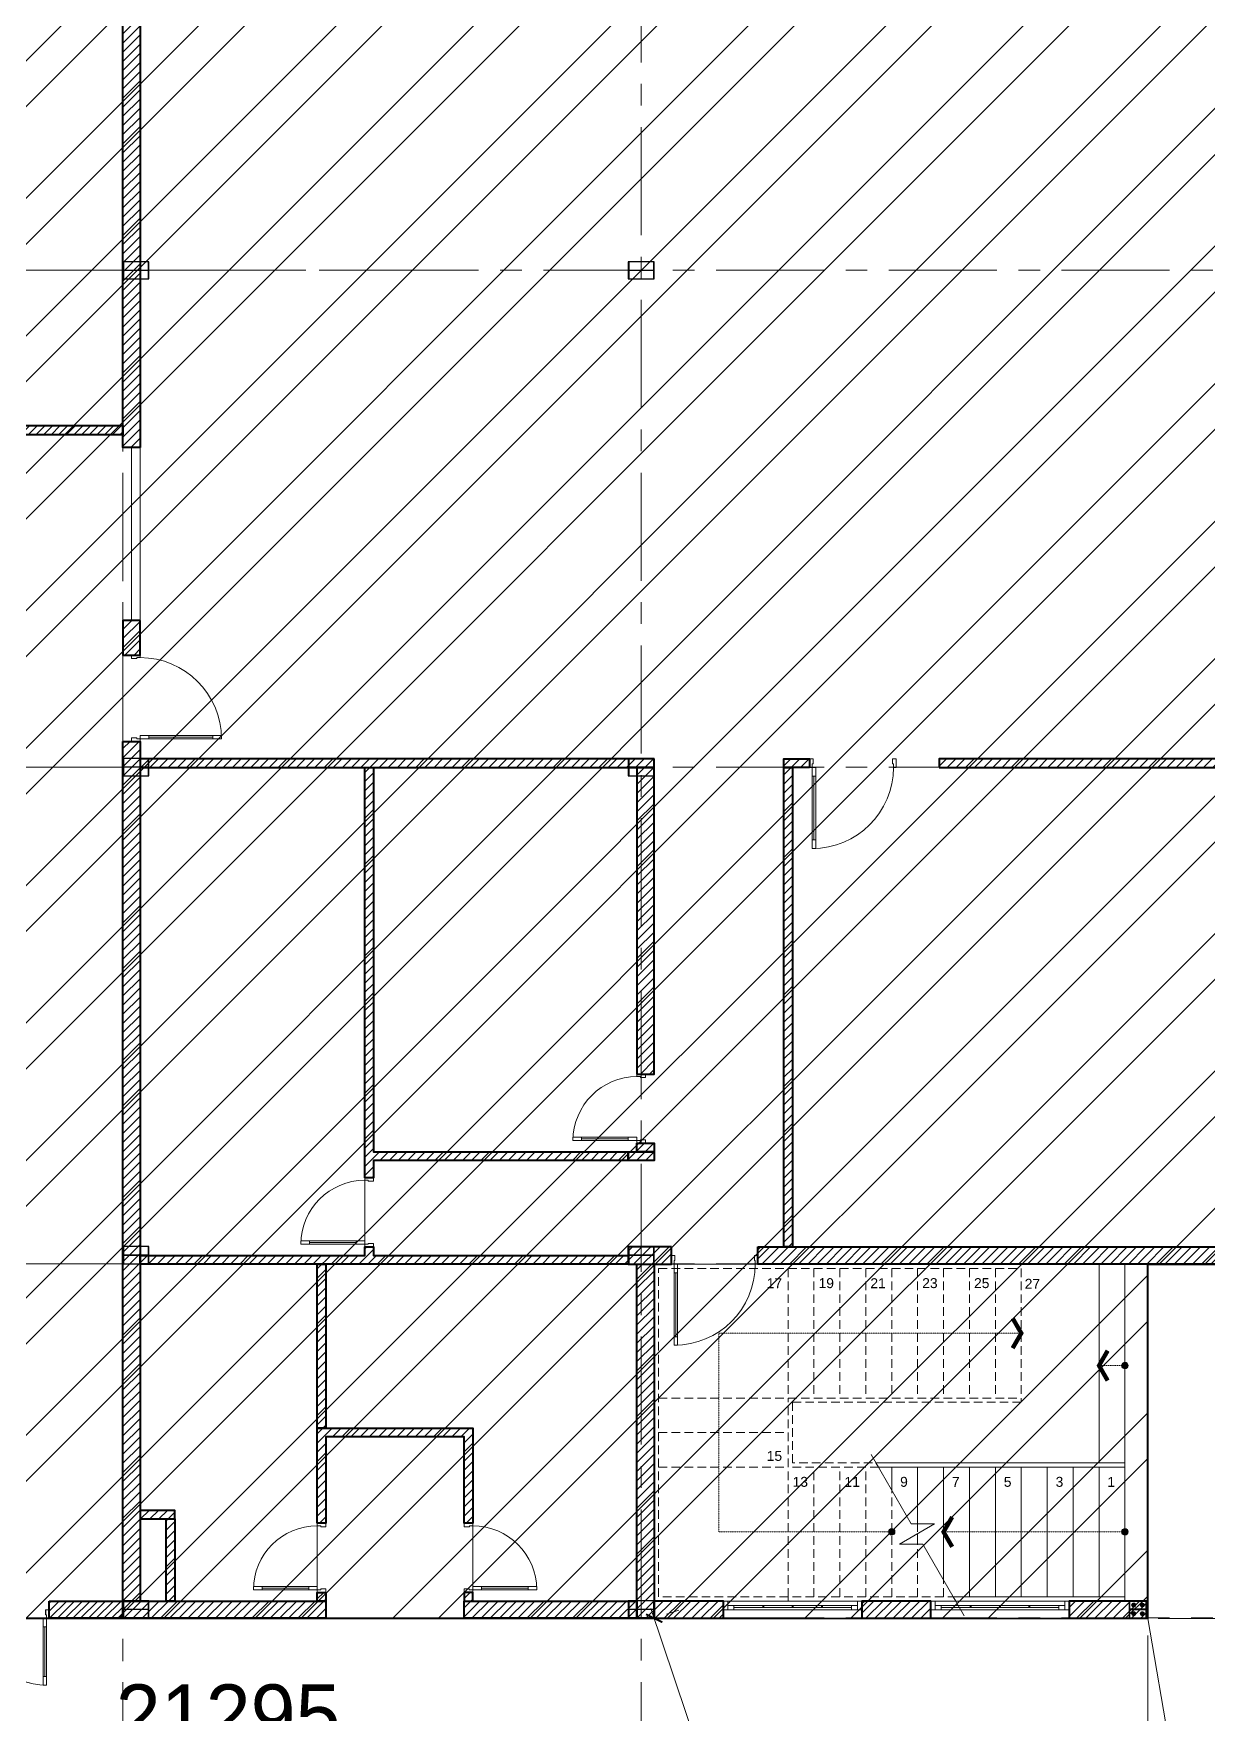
# Model space of a CAD drawing. Header units: millimetres. Extents: x 886808 to 1650903, y -1008069 to 230892.
# Drawn here: x 985414 to 999004, y -260456 to -241012 of the extents above; entities that cross this region are included whole.
import ezdxf

# ---------------------------------------------------------------- set-up
doc = ezdxf.new("R2010")
doc.units = ezdxf.units.MM
for name, pattern in [('ACAD_ISO03W100', [30, 12, -18]), ('CENTER', [2, 1.25, -0.25, 0.25, -0.25]), ('DASHED', [0.75, 0.5, -0.25]), ('HIDDEN2', [0.1875, 0.125, -0.0625])]:
    doc.linetypes.add(name, pattern=pattern)
doc.layers.get('0').update_dxf_attribs({"lineweight": 0})
for name, color, linetype, lineweight in [('01- NET TUONG- 242', 242, 'Continuous', 40), ('03- Net Cua- 153', 153, 'Continuous', 9), ('04-Net thay', 150, 'Continuous', 20), ('06- Dim- 250', 250, 'Continuous', 0), ('8l NET TO', 8, 'Continuous', 9), ('A-GLAZ-CURT', 52, 'Continuous', 5), ('A-Wall', 113, 'Continuous', 30), ('A-WALL-FNSH', 113, 'Continuous', 25), ('A_Dim', 8, 'Continuous', 5), ('co', 66, 'Continuous', 5), ('DS_Dim', 8, 'Continuous', 0), ('HACTH', 8, 'Continuous', 0), ('net vl', 33, 'Continuous', 5), ('S-COLS', 52, 'Continuous', 5), ('X-BT-MB-F1$0$SP-CỬA', 157, 'Continuous', 0)]:
    doc.layers.add(name, color=color, linetype=linetype, lineweight=lineweight)
doc.layers.add('DS_Hatch', color=8, linetype='Continuous')
doc.styles.add('ISO2', font='')
doc.styles.add('TIÊU ĐỀ', font='arial.ttf', dxfattribs={"height": 230})
doc.styles.get('ISO2').set_extended_font_data('.VnAvantH')
doc.dimstyles.new('Copy of 1-100-Ll', dxfattribs={"dimtxt": 700, "dimasz": 150, "dimexe": 150, "dimexo": 300, "dimgap": 90, "dimtad": 1, "dimdec": 0, "dimrnd": 5, "dimzin": 0, "dimtxsty": 'ISO2', "dimblk": 'ARCHTICK', "dimcen": 100, "dimdle": 120, "dimclrd": 256, "dimclre": 256, "dimclrt": 2, "dimadec": 0, "dimazin": 0, "dimtfac": 1, "dimtdec": 0, "dimtix": 1, "dimtmove": 1, "dimatfit": 3, "dimldrblk": 'OPEN30', "dimfxl": 900, "dimtolj": 1, "dimtzin": 0, "dimlwd": 13, "dimlwe": 13, "dimarcsym": 1})

# ---------------------------------------------------------------- blocks, each defined once
blk = doc.blocks.new('*U1452')
at = {"layer": 'X-BT-MB-F1$0$SP-CỬA'}
for p, q in [((-1540, -100), (-1580, -100)), ((-1560, -100), (-1560, -675)), ((-70, -100), (-30, -100)), ((-50, -100), (-50, -675)), ((-1540, -675), (-1580, -675)), ((-70, -675), (-30, -675))]:
    blk.add_line(p, q, dxfattribs=at)
for points in [[(-1610, 100), (-1570, 100), (-1570, 40), (-1580, 40), (-1580, 0), (-1610, 0)], [(-30, 0), (-70, 0), (-70, -775), (-30, -775)], [(0, 100), (-40, 100), (-40, 40), (-30, 40), (-30, 0), (0, 0)], [(-1580, 0), (-1540, 0), (-1540, -775), (-1580, -775)]]:
    blk.add_lwpolyline(points, close=True, dxfattribs=at)
at = {"layer": 'X-BT-MB-F1$0$SP-CỬA', "ltscale": 100}
for centre, start, end in [((-1580, 0), 270, 0), ((-30, 0), 180, 270)]:
    blk.add_arc(centre, 775, start, end, dxfattribs=at)
blk = doc.blocks.new('TUONG BEP TG 1')
at = {"layer": 'HACTH', "transparency": 33554636}
h = blk.add_hatch(dxfattribs=at)
h.set_pattern_fill('ANSI31', color=256, scale=20)
h.set_pattern_definition([(45, (-934918.59, 379499.195), (-44.9012806, 44.9012806), [])])
h.paths.add_polyline_path([(3453, 37100), (6591, 37100), (6591, 36900), (3453, 36900)])
h.paths.add_polyline_path([(270, 37100), (1653, 37100), (1653, 36900), (270, 36900)])
h.paths.add_polyline_path([(8201, 37100), (10000, 37100), (10000, 36900), (8201, 36900)])
h.paths.add_polyline_path([(270, 29200), (70, 29200)], flags=17)
h.paths.add_polyline_path([(70, 19063), (270, 19063), (270, 17496), (70, 17496)])
h.paths.add_polyline_path([(70, 4881), (270, 4881), (270, 2202), (70, 2202)])
h.paths.add_polyline_path([(70, 7594), (270, 7594), (270, 6481), (70, 6481)])
h.paths.add_polyline_path([(70, 602), (270, 602), (270, 0), (70, 0)])
h.paths.add_polyline_path([(270, 0), (1685, 0), (1685, 200), (270, 200)])
h.paths.add_polyline_path([(3485, 200), (7535, 200), (7535, 0), (3485, 0)])
h.paths.add_polyline_path([(9145, 200), (10000, 200), (10000, 0), (9145, 0)])
h.paths.add_polyline_path([(70, 29200), (270, 29200), (270, 20663), (70, 20663)])
h.paths.add_polyline_path([(69, 14361), (270, 14361), (270, 15896), (69, 15896)])
h.paths.add_polyline_path([(70, 11801), (269, 11801), (269, 12761), (70, 12761)])
h.paths.add_polyline_path([(70, 10201), (270, 10201), (270, 9194), (70, 9194)])
h.paths.add_polyline_path([(70, 200), (70, 0), (-2029, 0), (-2029, 200)])
h.paths.add_polyline_path([(70, 37100), (271, 37100), (271, 34325), (70, 34325)])
h.paths.add_polyline_path([(70, 37100), (70, 36900), (-3029, 36900), (-3029, 37100)])
h.paths.add_polyline_path([(-3229, 37100), (-3029, 37100), (-3029, 36700), (-3229, 36700)])
h.paths.add_polyline_path([(-3229, 35700), (-3029, 35700), (-3029, 34050), (-3229, 34050)])
h.paths.add_polyline_path([(71, 34450), (71, 34250), (-3029, 34250), (-3029, 34450)])
h.paths.add_polyline_path([(-3229, 33050), (-3029, 33050), (-3029, 31994), (-3229, 31994)])
h.paths.add_polyline_path([(70, 32200), (70, 32000), (-3029, 32000), (-3029, 32200)])
h.paths.add_polyline_path([(-3329, 3299), (-3129, 3299), (-3129, 4099), (70, 4099), (70, 4299), (-3329, 4299)])
h.paths.add_polyline_path([(-3129, 2299), (-3329, 2299), (-3329, 0), (-3029, 0), (-3029, 200), (-3129, 200)])
at = {"layer": '01- NET TUONG- 242', "transparency": 33554636}
blk.add_lwpolyline([(9145, 200), (10000, 200), (10000, 0), (9145, 0)], close=True, dxfattribs=at)
at = {"layer": 'net vl', "ltscale": 300, "transparency": 33554636, "extrusion": (-4.10546e-11, 1.99684e-08, -1), "rotation": 0.001024550384951719}
blk.add_blockref('*U1452', (-7535, 0, 0), dxfattribs=at)
blk = doc.blocks.new('*U54')
at = {"transparency": 33554636}
h = blk.add_hatch(color=256, dxfattribs=at)
edge = h.paths.add_edge_path()
edge.add_arc((2300, 1500), 37.5, 0, 360)
at = {"linetype": 'HIDDEN2', "transparency": 33554636}
for points in [[(0, 0), (0, 3500)], [(0, 3500), (2300, 3500)], [(2300, 3500), (2300, 1500)]]:
    blk.add_lwpolyline(points, dxfattribs=at)
at = {"lineweight": -2, "transparency": 33554636, "const_width": 50}
blk.add_lwpolyline([(-173, 100), (0, 0), (173, 100)], dxfattribs=at)
at = {"transparency": 33554636}
blk.add_circle((2300, 1500), 37.5, dxfattribs=at)
blk = doc.blocks.new('*U48')
at = {"transparency": 33554636}
h = blk.add_hatch(color=256, dxfattribs=at)
edge = h.paths.add_edge_path()
edge.add_arc((0, 2100), 37.5, 0, 360)
at = {"linetype": 'HIDDEN2', "transparency": 33554636}
blk.add_lwpolyline([(0, 0), (0, 2100)], dxfattribs=at)
at = {"lineweight": -2, "transparency": 33554636, "const_width": 50}
blk.add_lwpolyline([(-173, 100), (0, 0), (173, 100)], dxfattribs=at)
at = {"transparency": 33554636}
blk.add_circle((0, 2100), 37.5, dxfattribs=at)
blk = doc.blocks.new('THANG BO 2')
at = {"layer": '04-Net thay', "transparency": 33554636}
for p, q in [((3650, 50), (3650, 1550)), ((3950, 50), (3950, 1550)), ((4250, 50), (4250, 1550)), ((4550, 50), (4550, 1550)), ((4850, 50), (4850, 1550)), ((5150, 50), (5150, 1550)), ((5450, 50), (5450, 1550))]:
    blk.add_line(p, q, dxfattribs=at)
for points in [[(2597, 1550), (5450, 1550), (5450, 1600), (2568, 1600)], [(3492, 0), (5450, 0), (5450, 50), (3461, 50)]]:
    blk.add_lwpolyline(points, close=True, dxfattribs=at)
for points in [[(2750, 1285), (2750, 1550)], [(3050, 1550), (3050, 892)], [(3350, 246), (3350, 1550)], [(3050, 779), (3050, 659)]]:
    blk.add_lwpolyline(points, dxfattribs=at)
at = {"layer": '06- Dim- 250', "linetype": 'DASHED', "ltscale": 200, "transparency": 33554636}
for p, q in [((1550, 3850), (1550, 2350)), ((1850, 3850), (1850, 2350)), ((2150, 3850), (2150, 2350)), ((2450, 3850), (2450, 2350)), ((2750, 3850), (2750, 2350)), ((3050, 3850), (3050, 2350)), ((3350, 3850), (3350, 2350)), ((3650, 3850), (3650, 2350)), ((3950, 3850), (3950, 2350)), ((4250, 3850), (4250, 2350)), ((50, 2350), (1550, 2350)), ((1550, 2350), (4250, 2350)), ((1550, 1550), (1550, 2350)), ((4250, 2300), (4250, 2350)), ((1600, 2300), (4250, 2300)), ((1600, 1600), (1600, 2300)), ((50, 1950), (1550, 1950)), ((2977, 1600), (1600, 1600)), ((50, 1550), (1550, 1550)), ((5450, 1550), (1550, 1550)), ((1550, 50), (1550, 1550)), ((1850, 50), (1850, 1550)), ((2150, 50), (2150, 1550)), ((2450, 50), (2450, 1550)), ((2750, 50), (2750, 1550)), ((3050, 50), (3050, 1550)), ((3350, 50), (3350, 1550))]:
    blk.add_line(p, q, dxfattribs=at)
for points in [[(1550, 0), (0, 0), (0, 3900), (4250, 3900)], [(1550, 50), (50, 50), (50, 3850), (4250, 3850)]]:
    blk.add_lwpolyline(points, dxfattribs=at)
blk.add_lwpolyline([(1550, 0), (5450, 0), (5450, 50), (1550, 50)], close=True, dxfattribs=at)
at = {"layer": 'A-WALL-FNSH', "color": 251, "lineweight": 5, "true_color": 0x636466, "transparency": 33554636}
blk.add_line((5450, 1600), (2977, 1600), dxfattribs=at)
blk.add_lwpolyline([(3590, -170), (3111, 659), (2842, 659), (3246, 892), (2977, 892), (2514, 1695)], dxfattribs=at)
at = {"layer": '06- Dim- 250', "linetype": 'ACAD_ISO03W100', "ltscale": 10, "transparency": 33554636}
for name, p, xscale, rotation in [('*U54', (4250, 3100), -1.000000000000001, 90), ('*U48', (3350, 800), -1, 270)]:
    blk.add_blockref(name, p, dxfattribs=dict(at, xscale=xscale, rotation=rotation))
at = {"color": 2, "transparency": 33554636, "char_height": 115, "attachment_point": 5, "style": 'TIÊU ĐỀ'}
for s, insert in [('\\A1;17', (1392, 3679)), ('\\A1;19', (1992, 3679)), ('\\A1;21', (2592, 3679)), ('\\A1;23', (3192, 3679)), ('\\A1;25', (3792, 3679)), ('\\A1;27', (4379, 3672)), ('\\A1;15', (1392, 1679)), ('\\A1;13', (1692, 1379)), ('\\A1;11', (2292, 1379)), ('\\A1;9', (2892, 1379)), ('\\A1;7', (3492, 1379)), ('\\A1;5', (4092, 1379)), ('\\A1;3', (4692, 1379)), ('\\A1;1', (5292, 1379))]:
    blk.add_mtext(s, dxfattribs=dict(at, insert=insert))
blk = doc.blocks.new('*U182')
at = {"transparency": 33554636}
h = blk.add_hatch(color=256, dxfattribs=at)
edge = h.paths.add_edge_path()
edge.add_arc((0, 300), 37.5, 0, 360)
at = {"linetype": 'HIDDEN2', "transparency": 33554636}
blk.add_lwpolyline([(0, 0), (0, 300)], dxfattribs=at)
at = {"lineweight": -2, "transparency": 33554636, "const_width": 50}
blk.add_lwpolyline([(-173, 100), (0, 0), (173, 100)], dxfattribs=at)
at = {"transparency": 33554636}
blk.add_circle((0, 300), 37.5, dxfattribs=at)
blk = doc.blocks.new('*U159')
at = {"layer": 'X-BT-MB-F1$0$SP-CỬA', "transparency": 33554636}
blk.add_line((-50, 100), (-50, 640), dxfattribs=at)
for points in [[(-30, 0), (-30, 740), (-70, 740), (-70, 0)], [(-30, 100), (-70, 100), (-70, 640), (-30, 640)], [(-800, -100), (-760, -100), (-760, -40), (-770, -40), (-770, 0), (-800, 0)], [(0, -100), (-40, -100), (-40, -40), (-30, -40), (-30, 0), (0, 0)]]:
    blk.add_lwpolyline(points, close=True, dxfattribs=at)
at = {"layer": 'X-BT-MB-F1$0$SP-CỬA', "ltscale": 100, "transparency": 33554636}
blk.add_arc((-30, 0), 740, 90, 180, dxfattribs=at)
blk = doc.blocks.new('*U1453')
at = {"layer": 'X-BT-MB-F1$0$SP-CỬA'}
blk.add_line((-100, 50), (-640, 50), dxfattribs=at)
for points in [[(100, 800), (100, 760), (40, 760), (40, 770), (0, 770), (0, 800)], [(0, 30), (-740, 30), (-740, 70), (0, 70)], [(-100, 30), (-100, 70), (-640, 70), (-640, 30)], [(100, 0), (100, 40), (40, 40), (40, 30), (0, 30), (0, 0)]]:
    blk.add_lwpolyline(points, close=True, dxfattribs=at)
at = {"layer": 'X-BT-MB-F1$0$SP-CỬA', "ltscale": 100}
blk.add_arc((0, 30), 740, 89.999, 179.999, dxfattribs=at)
blk = doc.blocks.new('*U32')
at = {"layer": 'X-BT-MB-F1$0$SP-CỬA'}
blk.add_line((-50, -100), (-50, -840), dxfattribs=at)
for points in [[(-1000, 100), (-960, 100), (-960, 40), (-970, 40), (-970, 0), (-1000, 0)], [(-30, 0), (-30, -940), (-70, -940), (-70, 0)], [(0, 100), (-40, 100), (-40, 40), (-30, 40), (-30, 0), (0, 0)], [(-30, -100), (-70, -100), (-70, -840), (-30, -840)]]:
    blk.add_lwpolyline(points, close=True, dxfattribs=at)
at = {"layer": 'X-BT-MB-F1$0$SP-CỬA', "ltscale": 100}
blk.add_arc((-30, 0), 940, 180, 270, dxfattribs=at)
blk = doc.blocks.new('*U37')
at = {"layer": 'X-BT-MB-F1$0$SP-CỬA'}
blk.add_line((-50, -100), (-50, -840), dxfattribs=at)
for points in [[(-1000, 100), (-960, 100), (-960, 40), (-970, 40), (-970, 0), (-1000, 0)], [(-30, 0), (-30, -940), (-70, -940), (-70, 0)], [(0, 100), (-40, 100), (-40, 40), (-30, 40), (-30, 0), (0, 0)], [(-30, -100), (-70, -100), (-70, -840), (-30, -840)]]:
    blk.add_lwpolyline(points, close=True, dxfattribs=at)
at = {"layer": 'X-BT-MB-F1$0$SP-CỬA', "ltscale": 100}
blk.add_arc((-30, 0), 940, 180, 270, dxfattribs=at)
blk = doc.blocks.new('*U1456')
at = {"color": 7, "ltscale": 5, "transparency": 33554636}
for p, q in [((-2000, 100), (-2000, 0)), ((-400, 100), (-400, 0))]:
    blk.add_line(p, q, dxfattribs=at)
at = {"color": 0, "ltscale": 40, "transparency": 33554636}
for p, q in [((-400, 0), (-2000, 0)), ((-2000, 0), (-400, 0))]:
    blk.add_line(p, q, dxfattribs=at)
at = {"ltscale": 40, "transparency": 33554636}
for p, q in [((-450, 100), (-1950, 100)), ((-1880, 50), (-520, 50)), ((-520, 25), (-1880, 25))]:
    blk.add_line(p, q, dxfattribs=at)
at = {"color": 0, "lineweight": -2, "transparency": 33554636}
for points in [[(-2000, 100), (-1950, 100), (-1950, 0), (-2000, 0)], [(-400, 100), (-450, 100), (-450, 0), (-400, 0)]]:
    blk.add_lwpolyline(points, close=True, dxfattribs=at)
at = {"ltscale": 40, "transparency": 33554636}
for points in [[(-1950, 50), (-1880, 50), (-1880, 0), (-1950, 0)], [(-1545, 25), (-1535, 25), (-1535, 50), (-1545, 50)], [(-1205, 25), (-1195, 25), (-1195, 50), (-1205, 50)], [(-865, 25), (-855, 25), (-855, 50), (-865, 50)], [(-520, 50), (-450, 50), (-450, 0), (-520, 0)]]:
    blk.add_lwpolyline(points, close=True, dxfattribs=at)
blk = doc.blocks.new('*U144')
at = {"layer": 'X-BT-MB-F1$0$SP-CỬA', "transparency": 33554636}
blk.add_line((-50, -100), (-50, -840), dxfattribs=at)
for points in [[(-1000, 100), (-960, 100), (-960, 40), (-970, 40), (-970, 0), (-1000, 0)], [(-30, 0), (-30, -940), (-70, -940), (-70, 0)], [(0, 100), (-40, 100), (-40, 40), (-30, 40), (-30, 0), (0, 0)], [(-30, -100), (-70, -100), (-70, -840), (-30, -840)]]:
    blk.add_lwpolyline(points, close=True, dxfattribs=at)
at = {"layer": 'X-BT-MB-F1$0$SP-CỬA', "ltscale": 100, "transparency": 33554636}
blk.add_arc((-30, 0), 940, 180, 270, dxfattribs=at)
blk = doc.blocks.new('BO TRI BEP')
at = {"layer": 'DS_Hatch', "transparency": 33554534}
h = blk.add_hatch(dxfattribs=at)
h.set_pattern_fill('ANSI31', color=256, scale=500)
h.set_pattern_definition([(45, (-934988.59, 379499.195), (-44.194174, 44.194174), [])])
h.paths.add_polyline_path([(6079, 13806), (9930, 13806), (9930, 13698), (6079, 13698)])
h.paths.add_polyline_path([(4270, 17523), (200, 17523), (200, 17623), (4270, 17623)])
h.paths.add_polyline_path([(4780, 27100), (200, 27100), (200, 27200), (4780, 27200)])
h.paths.add_polyline_path([(4070, 27200), (4170, 27200), (4170, 27776), (4070, 27776)])
h.paths.add_polyline_path([(200, 29477), (4070, 29477), (4070, 29377), (200, 29377)])
h.paths.add_polyline_path([(4070, 30277), (4170, 30277), (4170, 28778), (4070, 28778)])
h.paths.add_polyline_path([(4170, 31277), (4170, 36900), (4070, 36900), (4070, 31277)])
at = {"layer": '01- NET TUONG- 242', "transparency": 33554636}
blk.add_lwpolyline([(6079, 13806), (9930, 13806), (9930, 13698), (6079, 13698)], close=True, dxfattribs=at)
at = {"layer": 'net vl', "ltscale": 300, "transparency": 33554636, "extrusion": (-4.10546e-11, 1.99684e-08, -1), "rotation": 0.001024550384951719}
blk.add_blockref('*U1452', (-7466, 0, 0), dxfattribs=at)
blk = doc.blocks.new('_ArchTick')
at = {"color": 0, "linetype": 'ByBlock', "const_width": 0.15}
blk.add_lwpolyline([(-0.5, -0.5), (0.5, 0.5)], dxfattribs=at)
blk = doc.blocks.new('*D1072')
at = {"layer": 'A_Dim', "lineweight": 13, "transparency": 16777216}
for p, q in [((977018, -259556), (977018, -261078)), ((998315, -259555), (998315, -261078)), ((976898, -260928), (998435, -260928))]:
    blk.add_line(p, q, dxfattribs=at)
at = {"layer": 'Defpoints', "color": 0, "transparency": 16777216}
for p in [(977018, -259256), (998315, -259255), (998315, -260928)]:
    blk.add_point(p, dxfattribs=at)
at = {"layer": 'A_Dim', "lineweight": 13, "transparency": 16777216, "xscale": 150, "yscale": 150, "zscale": 150, "rotation": 180}
blk.add_blockref('_ArchTick', (977018, -260928), dxfattribs=at)
at = {"layer": 'A_Dim', "lineweight": 13, "transparency": 16777216, "xscale": 150, "yscale": 150, "zscale": 150}
blk.add_blockref('_ArchTick', (998315, -260928), dxfattribs=at)
at = {"layer": 'A_Dim', "color": 2, "transparency": 16777216, "insert": (987667, -260476), "char_height": 700, "attachment_point": 5, "style": 'ISO2'}
blk.add_mtext('\\A1;21295', dxfattribs=at)
blk = doc.blocks.new('_Open30')
at = {"color": 0, "linetype": 'ByBlock', "lineweight": -2}
for p, q in [((-1, 0.27), (0, 0)), ((0, 0), (-1, -0.27)), ((0, 0), (-1, 0))]:
    blk.add_line(p, q, dxfattribs=at)
blk = doc.blocks.new('*D1071')
at = {"layer": 'A_Dim', "lineweight": 13, "transparency": 16777216}
for p, q in [((1006949, -256002), (1006949, -261078)), ((998315, -260239), (998315, -261078)), ((998195, -260928), (1007069, -260928))]:
    blk.add_line(p, q, dxfattribs=at)
at = {"layer": 'Defpoints', "color": 0, "transparency": 16777216}
for p in [(1006949, -255702), (998315, -259939), (1006949, -260928)]:
    blk.add_point(p, dxfattribs=at)
at = {"layer": 'A_Dim', "lineweight": 13, "transparency": 16777216, "xscale": 150, "yscale": 150, "zscale": 150, "rotation": 180}
blk.add_blockref('_ArchTick', (998315, -260928), dxfattribs=at)
at = {"layer": 'A_Dim', "lineweight": 13, "transparency": 16777216, "xscale": 150, "yscale": 150, "zscale": 150}
blk.add_blockref('_ArchTick', (1006949, -260928), dxfattribs=at)
at = {"layer": 'A_Dim', "color": 2, "transparency": 16777216, "insert": (1002632, -260476), "char_height": 700, "attachment_point": 5, "style": 'ISO2'}
blk.add_mtext('\\A1;8635', dxfattribs=at)
blk = doc.blocks.new('*D1496')
at = {"layer": 'A_Dim', "lineweight": 13, "transparency": 16777216}
for p, q in [((1007246, -255256), (1009734, -255256)), ((1009584, -255136), (1009584, -259476)), ((998434, -259356), (1009734, -259356))]:
    blk.add_line(p, q, dxfattribs=at)
at = {"layer": 'Defpoints', "color": 0, "transparency": 16777216}
for p in [(1006946, -255256), (998134, -259356), (1009584, -259356)]:
    blk.add_point(p, dxfattribs=at)
at = {"layer": 'A_Dim', "lineweight": 13, "transparency": 16777216, "xscale": 150, "yscale": 150, "zscale": 150}
for p, rotation in [((1009584, -255256), 90), ((1009584, -259356), 270)]:
    blk.add_blockref('_ArchTick', p, dxfattribs=dict(at, rotation=rotation))
at = {"layer": 'A_Dim', "color": 2, "transparency": 16777216, "insert": (1009132, -257306), "char_height": 700, "attachment_point": 5, "rotation": 90, "style": 'ISO2'}
blk.add_mtext('\\A1;4100', dxfattribs=at)
blk = doc.blocks.new('TRUC KHU NHA HANG')
at = {"layer": '8l NET TO', "color": 251, "linetype": 'CENTER', "ltscale": 1000, "true_color": 0x636466, "transparency": 33554636}
for p, q in [((10000, -3993), (10000, 41164)), ((16000, -3993), (16000, 41164)), ((6867, 15600), (36555, 15600)), ((6867, 9850), (36555, 9850)), ((6867, 4100), (36555, 4100)), ((6867, 0), (36555, 0))]:
    blk.add_line(p, q, dxfattribs=at)
blk = doc.blocks.new('TRUC KHU BEP')
at = {"layer": '8l NET TO', "color": 251, "linetype": 'CENTER', "ltscale": 1000, "true_color": 0x636466, "transparency": 33554636}
for p, q in [((10000, -3999), (10000, 41158)), ((-5729, 15600), (13215, 15600)), ((-5729, 9850), (13215, 9850)), ((-5729, 4100), (13215, 4100)), ((-5729, 0), (13215, 0))]:
    blk.add_line(p, q, dxfattribs=at)
blk = doc.blocks.new('cc')
at = {"layer": 'A-GLAZ-CURT', "transparency": 33554636}
blk.add_lwpolyline([(222569, 39756), (222287, 39756), (222287, 39659), (222278, 39659), (222278, 39859), (222287, 39859), (222287, 39762), (222569, 39762), (222569, 39859), (222578, 39859), (222578, 39659), (222569, 39659)], close=True, dxfattribs=at)
at = {"layer": 'A-Wall', "transparency": 33554636}
blk.add_lwpolyline([(222278, 39659), (222578, 39659), (222578, 39859), (222278, 39859)], close=True, dxfattribs=at)
blk = doc.blocks.new('I COLUMN ver finish - I COLUMN 200X200-6422362-MẶT BẰNG BỐ TRÍ TẦNG 1')
at = {"layer": 'S-COLS', "transparency": 33554636}
for p, q in [((-100, 92), (-100, 100)), ((100, 100), (-100, 100)), ((-5, 92), (-100, 92)), ((-59, 65), (-67, 50)), ((-67, 50), (-59, 35)), ((-41, 65), (-59, 65)), ((-59, 35), (-41, 35)), ((-33, 50), (-41, 65)), ((-41, 35), (-33, 50)), ((-5, 92), (-5, -92)), ((100, 92), (5, 92)), ((5, -92), (5, 92)), ((41, 65), (33, 50)), ((33, 50), (41, 35)), ((59, 65), (41, 65)), ((41, 35), (59, 35)), ((67, 50), (59, 65)), ((59, 35), (67, 50)), ((100, 92), (100, 100)), ((-5, -92), (-100, -92)), ((-100, -100), (-100, -92)), ((100, -100), (-100, -100)), ((-100, -110), (100, -110)), ((-59, -35), (-67, -50)), ((-67, -50), (-59, -65)), ((-41, -35), (-59, -35)), ((-59, -65), (-41, -65)), ((-33, -50), (-41, -35)), ((-41, -65), (-33, -50)), ((100, -92), (5, -92)), ((41, -35), (33, -50)), ((33, -50), (41, -65)), ((59, -35), (41, -35)), ((41, -65), (59, -65)), ((67, -50), (59, -35)), ((59, -65), (67, -50)), ((100, -100), (100, -92))]:
    blk.add_line(p, q, dxfattribs=at)
for centre, radius, start, end in [((-50, 50), 23, 360, 180), ((-50, 50), 23, 180, 360), ((-50, 50), 8, 360, 180), ((-50, 50), 8, 180, 360), ((50, 50), 23, 360, 180), ((50, 50), 23, 180, 360), ((50, 50), 8, 360, 180), ((50, 50), 8, 180, 360), ((-50, -50), 23, 360, 180), ((-50, -50), 23, 180, 360), ((-50, -50), 8, 360, 180), ((-50, -50), 8, 180, 0), ((50, -50), 23, 360, 180), ((50, -50), 23, 180, 360), ((50, -50), 8, 360, 180), ((50, -50), 8, 180, 0)]:
    blk.add_arc(centre, radius, start, end, dxfattribs=at)
blk = doc.blocks.new('TRU I')
at = {"layer": 'DS_Dim', "transparency": 33554636}
for p in [(-242278, -24159), (-236428, -24159), (-242278, -29909), (-236428, -29909), (-242278, -35559), (-236428, -35559), (-242278, -39659), (-236428, -39659)]:
    blk.add_blockref('cc', p, dxfattribs=at)
at = {"layer": 'S-COLS', "transparency": 33554636, "rotation": 90}
blk.add_blockref('I COLUMN ver finish - I COLUMN 200X200-6422362-MẶT BẰNG BỐ TRÍ TẦNG 1', (-8250, 100), dxfattribs=at)
blk = doc.blocks.new('*D1404')
at = {"layer": 'A_Dim', "lineweight": 13, "transparency": 16777216}
for p, q in [((992561, -259242), (994729, -265708)), ((992883, -259260), (992741, -259308)), ((994975, -265499), (994833, -265547))]:
    blk.add_line(p, q, dxfattribs=at)
at = {"layer": 'Defpoints', "color": 0, "transparency": 16777216}
for p in [(992599, -259355), (994691, -265594), (994691, -265594)]:
    blk.add_point(p, dxfattribs=at)
at = {"layer": 'A_Dim', "lineweight": 13, "transparency": 16777216, "xscale": 150, "yscale": 150, "zscale": 150}
for p, rotation in [((992599, -259355), 108.5373017788721), ((994691, -265594), 288.5373017788721)]:
    blk.add_blockref('_ArchTick', p, dxfattribs=dict(at, rotation=rotation))
at = {"layer": 'A_Dim', "color": 2, "transparency": 16777216, "insert": (994068, -262333), "char_height": 700, "attachment_point": 5, "rotation": 288.5373, "style": 'ISO2'}
blk.add_mtext('\\A1;{\\f.VnAvantH|b0|i0|c0|p34;6745}', dxfattribs=at)

msp = doc.modelspace()

# ---------------------------------------------------------------- hatches: boundary and pattern name
at = {"layer": 'co', "transparency": 33554518}
h = msp.add_hatch(dxfattribs=at)
h.set_pattern_fill('ANSI32', color=256, scale=3000)
h.set_pattern_definition([(45, (0, 0), (-795.4951, 795.4951), []), (45, (530.3, 0), (-795.4951, 795.4951), [])])
h.paths.add_polyline_path([(973193.8, -259354.1), (998315, -259355.8), (998315.1, -255255.7), (1006948.8, -255255.7), (1006948.8, -222255.7), (972816.5, -222255.7), (972816.5, -227355.8), (972816.5, -227355.8), (972816.5, -229955.7), (972816.5, -229955.7), (972816.5, -236805.7), (976516.4, -236805.8), (976518.3, -255055.5), (973193.8, -255057.2)])
at = {"layer": 'HACTH', "transparency": 33554636}
h = msp.add_hatch(dxfattribs=at)
h.set_pattern_fill('ANSI31', color=256, scale=600)
h.set_pattern_definition([(45, (-440386.87, -233625.92), (-53.0330086, 53.0330086), [])])
h.paths.add_polyline_path([(986448.8, -233479.8), (986648.8, -233479.8), (986648.8, -223705.5), (986448.8, -223705.5)])
h.paths.add_polyline_path([(988058.8, -223855.5), (988158.8, -223855.5), (988158.8, -222455.5), (988058.8, -222455.5)])
h.paths.add_polyline_path([(986648.8, -223855.5), (988158.8, -223855.5), (988158.8, -223955.5), (986648.8, -223955.5)])
h.paths.add_polyline_path([(986448.8, -222455.5), (989328.8, -222455.5), (989328.8, -222255.5), (986448.8, -222255.5)])
h.paths.add_polyline_path([(1006948.8, -224685), (1006748.8, -224685), (1006748.8, -222455.5), (1006948.8, -222455.5)])
h.paths.add_polyline_path([(986648.8, -245803.6), (986448.8, -245803.6), (986448.8, -239862.8), (986648.8, -239862.8)])
h.paths.add_polyline_path([(986648.8, -237405.5), (986948.8, -237405.5), (986948.8, -238105.5), (986648.8, -238105.5), (986648.8, -238005.5), (986848.8, -238005.5), (986848.8, -237505.5), (986648.8, -237505.5)])
h.paths.add_polyline_path([(986448.8, -238262.8), (986648.8, -238262.8), (986648.8, -235200.9), (986448.8, -235200.9)])
h.paths.add_polyline_path([(986648.8, -232755.5), (986648.8, -232855.5), (986948.8, -232855.5), (986948.8, -232155.5), (986648.8, -232155.5), (986648.8, -232255.5), (986848.8, -232255.5), (986848.8, -232755.5)])
h.paths.add_polyline_path([(1004788.8, -227155.5), (1004788.8, -224885), (1006748.8, -224885), (1006748.8, -225270), (1006948.8, -225270), (1006948.8, -224685), (1004588.8, -224685), (1004588.8, -227355.5), (1006948.8, -227355.5), (1006948.8, -226770.5), (1006748.8, -226770.5), (1006748.8, -227155.5)])
h.paths.add_polyline_path([(992798.8, -255055.5), (992298.8, -255055.5), (992298.8, -255255.5), (992798.8, -255255.5)])
h.paths.add_polyline_path([(986448.8, -249205.5), (986648.8, -249205.5), (986648.8, -259155.5), (986448.8, -259155.5)])
h.paths.add_polyline_path([(994098.8, -255055.5), (994098.8, -249505.5), (994198.8, -249505.5), (994198.8, -255055.5)])
h.paths.add_polyline_path([(994398.8, -249505.5), (994098.8, -249505.5), (994098.8, -249405.5), (994398.8, -249405.5)])
h.paths.add_polyline_path([(1006423.8, -249505.5), (1006648.8, -249505.5), (1006648.8, -249405.5), (1006423.8, -249405.5)])
h.paths.add_polyline_path([(995898.8, -249505.5), (1005423.8, -249505.5), (1005423.8, -249405.5), (995898.8, -249405.5)])
h.paths.add_polyline_path([(988798.8, -259155.5), (988698.8, -259155.5), (988698.8, -259055.5), (988798.8, -259055.5)])
h.paths.add_polyline_path([(990398.8, -259155.5), (990498.8, -259155.5), (990498.8, -259055.5), (990398.8, -259055.5)])
h.paths.add_polyline_path([(992398.8, -259355.5), (990398.8, -259355.5), (990398.8, -259155.5), (992398.8, -259155.5)])
h.paths.add_polyline_path([(992398.8, -255255.5), (992598.8, -255255.5), (992598.8, -259355.5), (992398.8, -259355.5)])
h.paths.add_polyline_path([(992298.8, -253955.5), (992598.8, -253955.5), (992598.8, -254055.5), (992298.8, -254055.5)])
h.paths.add_polyline_path([(989248.8, -254255.5), (989248.8, -249505.5), (989348.8, -249505.5), (989348.8, -253955.5), (992298.8, -253955.5), (992298.8, -254055.5), (989348.8, -254055.5), (989348.8, -254255.5)])
h.paths.add_polyline_path([(986648.8, -255155.5), (989248.8, -255155.5), (989248.8, -255055.5), (989348.8, -255055.5), (989348.8, -255155.5), (992298.8, -255155.5), (992298.8, -255255.5), (986648.8, -255255.5)])
h.paths.add_polyline_path([(992398.8, -253055.5), (992598.8, -253055.5), (992598.8, -249505.5), (992398.8, -249505.5)])
h.paths.add_polyline_path([(992598.8, -249405.5), (986648.8, -249405.5), (986648.8, -249505.5), (992598.8, -249505.5)])
h.paths.add_polyline_path([(986948.8, -258205.3), (987048.8, -258205.3), (987048.8, -259155.3), (986948.8, -259155.3)])
h.paths.add_polyline_path([(986648.8, -258205.7), (987048.8, -258205.7), (987048.8, -258105.7), (986648.8, -258105.7)])
h.paths.add_polyline_path([(986448.8, -259155.5), (988798.8, -259155.5), (988798.8, -259355.5), (986448.8, -259355.5)])
h.paths.add_polyline_path([(988698.8, -258255.5), (988698.8, -257155.5), (990498.8, -257155.5), (990498.8, -258255.5), (990398.8, -258255.5), (990398.8, -257255.5), (988798.8, -257255.5), (988798.8, -258255.5)])
h.paths.add_polyline_path([(988698.8, -255255.5), (988798.8, -255255.5), (988798.8, -257155.5), (988698.8, -257155.5)])
h.paths.add_polyline_path([(993798.8, -255055.5), (999848.8, -255055.5), (999848.8, -255255.5), (993798.8, -255255.5)])
h.paths.add_polyline_path([(991128.8, -222255.7), (995173.8, -222255.7), (995173.8, -222455.5), (991128.8, -222455.5)])
h.paths.add_polyline_path([(996973.8, -222455.5), (1000728.8, -222455.7), (1000728.8, -222255.7), (996973.8, -222255.5)])
h.paths.add_polyline_path([(986648.8, -222605.5), (986448.8, -222605.5), (986448.8, -222455.5), (986648.8, -222455.5)])
h.paths.add_polyline_path([(1002528.8, -222255.9), (1006948.8, -222255.7), (1006948.8, -222455.3), (1002528.8, -222455.5)])
h.paths.add_polyline_path([(999848.8, -224785.2), (999748.8, -224785.2), (999748.8, -222455.5), (999848.8, -222455.5)])
h.paths.add_polyline_path([(999948.5, -224785.3), (999848.8, -224785.3), (999848.8, -224685.3), (999948.5, -224685.3)])
h.paths.add_polyline_path([(1004588.8, -224785.3), (1001568.8, -224785.3), (1001568.8, -224685.3), (1004588.8, -224685.3)])
h.paths.add_polyline_path([(992598.8, -259355.5), (993402.8, -259355.5), (993402.8, -259155.5), (992598.8, -259155.5)])
h.paths.add_polyline_path([(995002.8, -259355.5), (995802.8, -259355.5), (995802.8, -259155.5), (995002.8, -259155.5)])
h.paths.add_polyline_path([(997402.8, -259355.5), (998315.1, -259355.5), (998315.1, -259155.5), (997402.8, -259155.5)])
h.paths.add_polyline_path([(986648.8, -247806), (986448.8, -247806), (986448.9, -248205.5), (986648.9, -248205.5)])
h.paths.add_polyline_path([(992398.8, -253855.5), (992598.8, -253855.5), (992598.8, -253955.5), (992398.8, -253955.5)])

# ---------------------------------------------------------------- linework, layer by layer
at = {"transparency": 33554636}
for p, q in [((991498.8, -253955.5), (992298.8, -253955.5)), ((989248.8, -254255.5, 0), (989248.8, -255055.5, 0)), ((992798.8, -255255.5), (993798.8, -255255.5)), ((988698.8, -258255.5), (988698.8, -259055.5)), ((990498.8, -259055.5), (990498.8, -258255.5))]:
    msp.add_line(p, q, dxfattribs=at)
at = {"layer": '01- NET TUONG- 242', "transparency": 33554636}
for points in [[(973193.8, -259354.1), (998315, -259355.8), (998315.1, -255255.7), (1006948.8, -255255.7), (1006948.8, -222255.7), (972816.5, -222255.7), (972816.5, -227355.8), (972816.5, -227355.8), (972816.5, -229955.7), (972816.5, -229955.7), (972816.5, -236805.7), (976516.4, -236805.8), (976518.3, -255055.5), (973193.8, -255057.2)], [(986648.8, -245803.6), (986448.8, -245803.6), (986448.8, -239862.8), (986648.8, -239862.8)], [(986648.8, -247806), (986448.8, -247806), (986448.9, -248205.5), (986648.9, -248205.5)], [(986448.8, -249205.5), (986648.8, -249205.5), (986648.8, -259155.5), (986448.8, -259155.5)], [(992598.8, -249405.5), (986648.8, -249405.5), (986648.8, -249505.5), (992598.8, -249505.5)], [(994398.8, -249505.5), (994098.8, -249505.5), (994098.8, -249405.5), (994398.8, -249405.5)], [(995898.8, -249505.5), (1005423.8, -249505.5), (1005423.8, -249405.5), (995898.8, -249405.5)], [(992398.8, -253055.5), (992598.8, -253055.5), (992598.8, -249505.5), (992398.8, -249505.5)], [(994098.8, -255055.5), (994098.8, -249505.5), (994198.8, -249505.5), (994198.8, -255055.5)], [(992398.8, -253855.5), (992598.8, -253855.5), (992598.8, -253955.5), (992398.8, -253955.5)], [(992798.8, -255055.5), (992298.8, -255055.5), (992298.8, -255255.5), (992798.8, -255255.5)], [(993798.8, -255055.5), (999848.8, -255055.5), (999848.8, -255255.5), (993798.8, -255255.5)], [(988698.8, -255255.5), (988798.8, -255255.5), (988798.8, -257155.5), (988698.8, -257155.5)], [(992398.8, -255255.5), (992598.8, -255255.5), (992598.8, -259355.5), (992398.8, -259355.5)], [(986648.8, -258205.7), (987048.8, -258205.7), (987048.8, -258105.7), (986648.8, -258105.7)], [(986948.8, -258205.3), (987048.8, -258205.3), (987048.8, -259155.3), (986948.8, -259155.3)], [(986448.8, -259155.5), (988798.8, -259155.5), (988798.8, -259355.5), (986448.8, -259355.5)], [(988798.8, -259155.5), (988698.8, -259155.5), (988698.8, -259055.5), (988798.8, -259055.5)], [(990398.8, -259155.5), (990498.8, -259155.5), (990498.8, -259055.5), (990398.8, -259055.5)], [(992398.8, -259355.5), (990398.8, -259355.5), (990398.8, -259155.5), (992398.8, -259155.5)], [(992598.8, -259355.5), (993402.8, -259355.5), (993402.8, -259155.5), (992598.8, -259155.5)], [(995002.8, -259355.5), (995802.8, -259355.5), (995802.8, -259155.5), (995002.8, -259155.5)], [(997402.8, -259355.5), (998315.1, -259355.5), (998315.1, -259155.5), (997402.8, -259155.5)]]:
    msp.add_lwpolyline(points, close=True, dxfattribs=at)
for points in [[(989248.8, -254255.5), (989248.8, -249505.5), (989348.8, -249505.5), (989348.8, -253955.5), (992298.8, -253955.5), (992298.8, -254055.5), (989348.8, -254055.5), (989348.8, -254255.5), (989248.8, -254255.5)], [(992298.8, -253955.5), (992598.8, -253955.5), (992598.8, -254055.5), (992298.8, -254055.5), (992298.8, -253955.5)], [(986648.8, -255155.5), (989248.8, -255155.5), (989248.8, -255055.5), (989348.8, -255055.5), (989348.8, -255155.5), (992298.8, -255155.5), (992298.8, -255255.5), (986648.8, -255255.5), (986648.8, -255155.5)], [(988698.8, -258255.5), (988698.8, -257155.5), (990498.8, -257155.5), (990498.8, -258255.5), (990398.8, -258255.5), (990398.8, -257255.5), (988798.8, -257255.5), (988798.8, -258255.5), (988698.8, -258255.5)]]:
    msp.add_lwpolyline(points, dxfattribs=at)
at = {"layer": '04-Net thay', "transparency": 33554636}
for points in [[(986648.8, -247806), (986548.8, -247806), (986548.8, -245803.6), (986648.8, -245803.6)], [(998048.8, -257555.5), (997748.8, -257555.5), (997748.8, -255255.5), (998048.8, -255255.5)]]:
    msp.add_lwpolyline(points, close=True, dxfattribs=at)
at = {"layer": 'A_Dim', "transparency": 33554636}
msp.add_line((998315, -259355.8), (998815, -262282.1), dxfattribs=at)

# ---------------------------------------------------------------- block references
at = {"transparency": 33554636}
for name, p in [('TRUC KHU BEP', (976448.8, -259351.9)), ('TRUC KHU NHA HANG', (976448.8, -259351.9)), ('TUONG BEP TG 1', (976448.8, -259355.7)), ('THANG BO 2', (992598.8, -259155.5))]:
    msp.add_blockref(name, p, dxfattribs=at)
at = {"layer": '03- Net Cua- 153', "linetype": 'Continuous', "transparency": 33554636, "xscale": -1}
for p in [(993002.8, -259255.5), (995402.8, -259255.5)]:
    msp.add_blockref('*U1456', p, dxfattribs=at)
at = {"layer": '06- Dim- 250', "linetype": 'ACAD_ISO03W100', "ltscale": 10, "transparency": 33554636, "xscale": -1, "rotation": 270}
msp.add_blockref('*U182', (997748.8, -256430.5), dxfattribs=at)
at = {"layer": 'A_Dim', "transparency": 33554636}
msp.add_blockref('TRU I', (1006448.8, -259351.9), dxfattribs=at)
at = {"layer": 'HACTH', "color": 252, "lineweight": -2, "true_color": 0x939598, "transparency": 33554636}
msp.add_blockref('BO TRI BEP', (976518.8, -259355.7), dxfattribs=at)
at = {"layer": 'net vl', "ltscale": 300, "transparency": 33554636, "extrusion": (-1.99684e-08, -4.10546e-11, -1), "rotation": 270.0010245503849}
for name, p in [('*U144', (-986648.8, -249205.5, 0)), ('*U159', (-992398.8, -253855.5, 0))]:
    msp.add_blockref(name, p, dxfattribs=at)
at = {"layer": 'net vl', "ltscale": 300, "transparency": 33554636, "extrusion": (-4.10546e-11, 1.99684e-08, -1), "rotation": 0.001024550384954098}
for name, p in [('*U32', (-994398.8, -249505.5, 0)), ('*U37', (-992798.8, -255255.5, 0)), ('*U1453', (-990498.8, -259055.5, 0))]:
    msp.add_blockref(name, p, dxfattribs=at)
at = {"layer": 'net vl', "ltscale": 300, "transparency": 33554636, "extrusion": (-4.10546e-11, -1.99684e-08, 1), "zscale": -1, "rotation": 0.001024550384940211}
for p in [(989248.8, -255055.5, 0), (988698.8, -259055.5, 0)]:
    msp.add_blockref('*U1453', p, dxfattribs=at)

# ---------------------------------------------------------------- dimensions: what is measured, and where the dimension line sits
at = {"layer": 'A_Dim', "transparency": 33554636}
dim = msp.add_linear_dim(base=(1009584.1, -259355.8), p1=(1006946.4, -255255.7), p2=(998133.8, -259355.8), angle=90, dimstyle='Copy of 1-100-Ll', dxfattribs=at)
dim.commit()
dim.dimension.update_dxf_attribs({"geometry": '*D1496', "text_midpoint": (1009132.1, -257305.7)})
for base, p1, p2, picture, middle in [((1006948.8, -260928.4), (998315, -259939), (1006948.8, -255701.5), '*D1071', (1002631.9, -260476.4)), ((998315.1, -260928.4), (977018.4, -259255.7), (998315.1, -259255.5), '*D1072', (987666.7, -260476.4))]:
    dim = msp.add_linear_dim(base=base, p1=p1, p2=p2, dimstyle='Copy of 1-100-Ll', dxfattribs=at)
    dim.commit()
    dim.dimension.update_dxf_attribs({"geometry": picture, "text_midpoint": middle})
dim = msp.add_aligned_dim(p1=(992598.8, -259355.5), p2=(994690.9, -265594.5), distance=0, text='{\\f.VnAvantH|b0|i0|c0|p34;6745}', dimstyle='Copy of 1-100-Ll', dxfattribs=at)
dim.commit()
dim.dimension.update_dxf_attribs({"geometry": '*D1404', "text_midpoint": (994068, -262333.1)})

doc.saveas('drawing.dxf')
